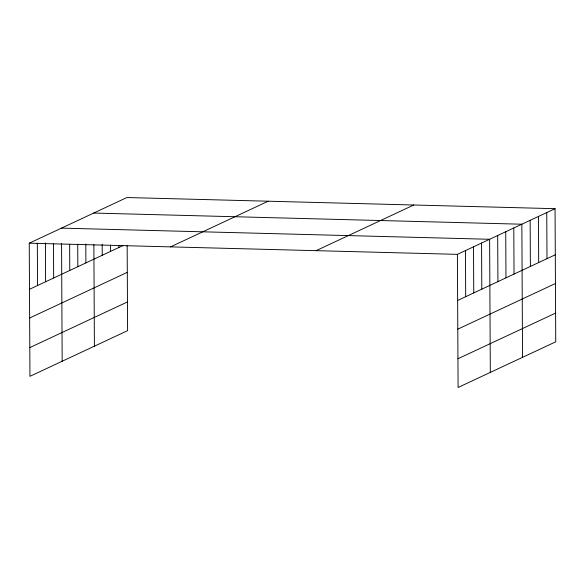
<?xml version="1.0" encoding="UTF-8"?>
<svg xmlns="http://www.w3.org/2000/svg" width="585" height="585" viewBox="0 0 585 585"><rect width="100%" height="100%" fill="white"/><g stroke="black" fill="none" stroke-linecap="round" stroke-linejoin="round"><path stroke-width="0.88" d="M127.157 245.429L127.603 330.649L29.945 376.316L29.25 243.192L126.908 197.533L555.055 208.684L555.75 341.808L458.092 387.467L457.397 254.351L555.055 208.684M29.491 289.297L123.376 245.4M170.535 246.877L268.193 201.211M29.645 318.013L127.303 272.347M29.798 347.6L127.457 301.933M316.105 250.665L413.763 205.006M457.638 300.456L555.297 254.789M457.784 329.165L555.443 283.506M457.938 358.751L555.596 313.092M93.702 213.057L521.849 224.216L522.544 357.333M61.476 228.128L489.623 239.28L490.318 372.396M29.25 243.192L457.397 254.351M546.756 212.567L546.997 258.672M538.449 216.45L538.69 262.555M530.149 220.333L530.39 266.431M513.791 227.982L514.032 274.08M505.732 231.748L505.974 277.853M497.681 235.514L497.923 281.619M481.565 243.046L481.806 289.151M473.506 246.819L473.748 292.917M465.455 250.585L465.697 296.683M118.835 245.707L118.85 247.513M110.514 245.071L110.55 251.396M102.192 244.435L102.243 255.279M93.871 244.698L94.404 346.174M85.79 243.945L85.885 262.928M77.717 244.099L77.834 266.694M69.637 244.245L69.776 270.46M61.557 243.492L62.171 361.245M53.484 243.645L53.659 277.999M45.403 242.892L45.608 281.765M37.323 243.046L37.55 285.531"/></g></svg>
